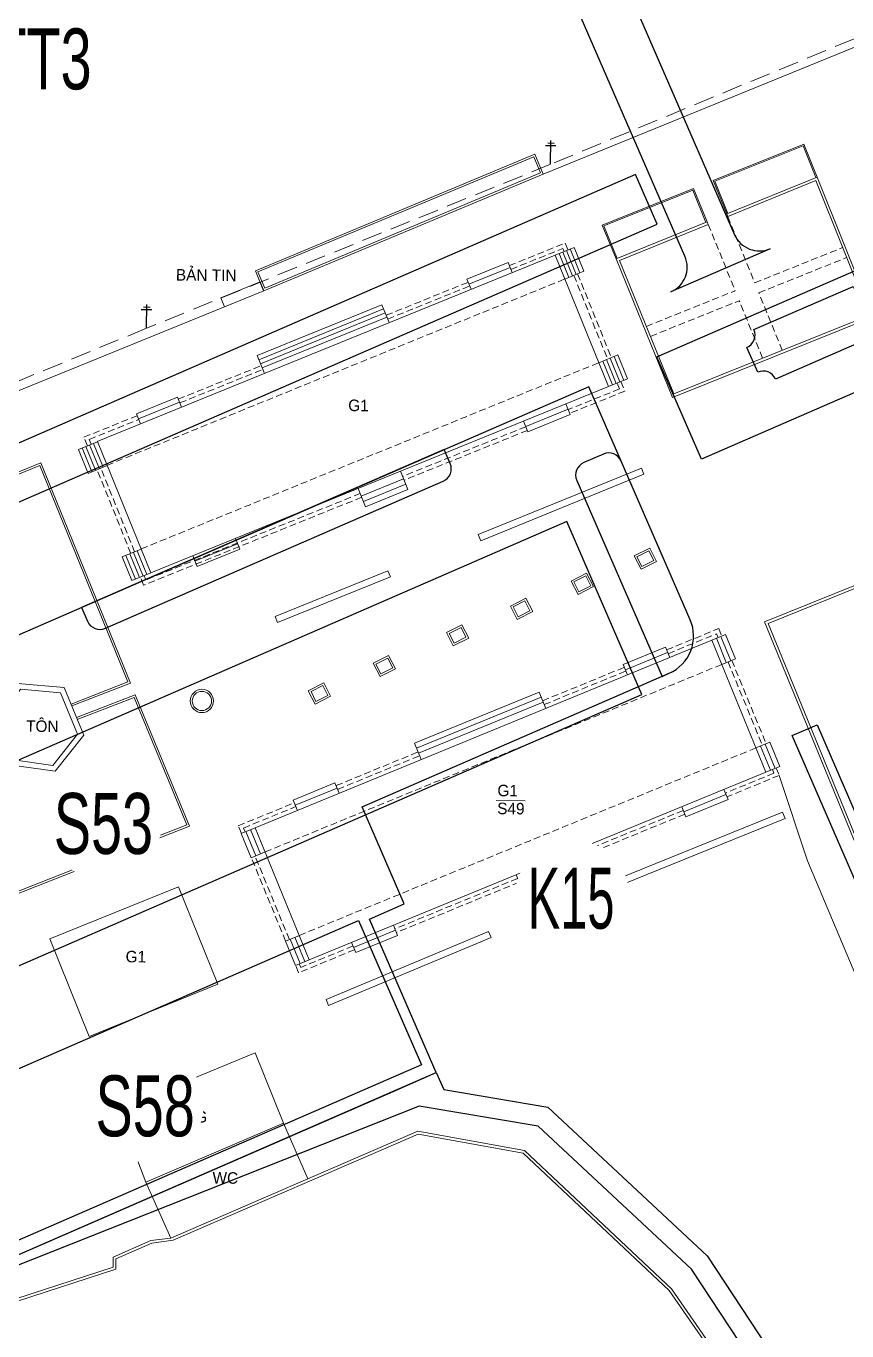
# Model space of a CAD drawing. Header units: inches. Extents: x 496359 to 501064, y 2374078 to 2377203.
# Drawn here: x 500080.1 to 500140.8, y 2376226.9 to 2376323.4 of the extents above; entities that cross this region are included whole.
import ezdxf
from ezdxf.enums import TextEntityAlignment as Align

# ---------------------------------------------------------------- set-up
doc = ezdxf.new("R2010")
doc.units = ezdxf.units.IN
doc.header["$MEASUREMENT"] = 0
doc.linetypes.add('DASHED', pattern=[0.75, 0.5, -0.25])
for name, color, linetype in [('cd', 7, 'Continuous'), ('chu', 6, 'Continuous'), ('MANH', 147, 'Continuous')]:
    doc.layers.add(name, color=color, linetype=linetype)
for name, color, linetype, lineweight in [('EG Text2', 7, 'Continuous', 18), ('ISO', 252, 'Continuous', 20), ('LC Net dam 1', 30, 'Continuous', 30), ('LC Net manh', 239, 'Continuous', 5)]:
    doc.layers.add(name, color=color, linetype=linetype, lineweight=lineweight)
doc.styles.add('EG Hai', font='')
doc.styles.add('style1', font='')
doc.styles.get('EG Hai').set_extended_font_data('.VnArial NarrowH')
doc.styles.get('style1').set_extended_font_data('.VnAvantH')

# ---------------------------------------------------------------- blocks, each defined once
blk = doc.blocks.new('cdien')
at = {"layer": 'cd', "extrusion": (-0.0005186573852502598, 0.0007689855314360053, 0.999999569827792)}
for p, q in [((-0.7965127634761302, 2.784041248790004, -0.002830840675530411), (0.764202508418748, 2.784465769470103, -0.00202169027567578)), ((-0.459985754583613, 3.144412337993913, -0.002933418654703424), (0.4886843127005704, 3.1446703799744, -0.002441582137115539)), ((0, 0), (-0.001049704209435731, 3.504816721539669, -0.002972533856058668))]:
    blk.add_line(p, q, dxfattribs=at)
blk = doc.blocks.new('Nền HT mới')
at = {"layer": 'chu', "color": 6, "lineweight": 0, "elevation": -28.37660884582989}
blk.add_lwpolyline([(235.6501773640093, -14.64867370487991), (237.8008062543859, -14.67618066683281)], dxfattribs=at)
at = {"layer": 'MANH', "color": 1, "linetype": 'DASHED', "lineweight": 0, "ltscale": 3, "elevation": -28.37660884582989}
blk.add_lwpolyline([(296.5501003887666, 137.3038621385967), (308.6256717042461, 107.715005951879), (320.9372687472542, 78.75218239793685), (295.2812866328795, 58.9006770201413), (270.4275684173381, 45.08540504094344), (239.6754681673528, 32.37265851576012), (209.7939964049192, 20.25082572078463), (183.9306626702355, 9.59972464474049), (120.589880980614, -15.78127645753193), (90.6886874857637, -27.72484244877342), (65.23246447626025, -38.057124049923), (38.27746444283275, -49.14429930742699), (9.67797595792672, -60.80648998549077), (-18.05310365597961, -71.81673355406019), (-45.97728591854229, -83.1465336392248), (-74.52935717132186, -95.16736007440704)], dxfattribs=at)
at = {"layer": 'MANH', "lineweight": 0, "elevation": -28.37660884582989}
for points in [[(239.1222149471332, 31.65267527004835), (297.6291707034734, 55.51437263464686)], [(252.6984646990359, 28.70400905696806), (251.6929802640852, 31.1752849351069), (258.3951280518131, 33.86837232992184), (259.3888115382333, 31.42610077880454)], [(218.4642509169689, 23.03016785480213), (239.1222149471332, 31.65267527004835), (238.5051757128722, 33.13098937174436), (217.8472116828825, 24.50848195649814), (218.4583565967087, 23.02773510659244)], [(252.7910913651622, 28.74169593438637), (251.8234575438009, 31.11994271580261), (258.3400252351466, 33.73845947621521), (259.296184872107, 31.38841390138623)], [(252.6984646992687, 28.70400905696806), (259.3888115382333, 31.42610077880454), (263.5348569653625, 21.10805122595411), (248.677789304701, 15.13811697432902), (244.5132512095197, 25.37370310718325), (251.2535299055207, 28.116110531093)], [(252.7738384540471, 28.51875572459903), (259.2781271003814, 31.16514621902388), (263.274708678543, 21.21905964374673), (248.7879949379176, 15.3979426826736), (244.7738782965507, 25.26382352965084), (251.3289036602991, 27.93085719872397)], [(244.5132512095197, 25.37370310718325), (243.4933290650997, 27.8804639335176), (250.2454967834101, 30.59365056356546), (251.2535299055207, 28.116110531093)], [(244.605877875646, 25.41138998460156), (243.6238063448736, 27.82512171467897), (250.1903939667436, 30.46373770985883), (251.1609032393944, 28.07842365367469)], [(251.2535299057536, 28.116110531093), (251.3289036602991, 27.93085719872397)], [(252.6984646990359, 28.70400905696806), (252.7738384538143, 28.51875572459903)], [(240.002593624934, 25.65592553507668), (241.4091542125725, 26.22823996883017)], [(241.8498981562489, 24.34903811331969), (241.1312762257339, 26.11517439311501)], [(242.1277761430874, 24.46210368903485), (241.4091542125725, 26.22823996883017)], [(206.1597153298253, 11.88562093762812), (240.002593624934, 25.65592553507668)], [(233.4893621682468, 23.88107906509322), (236.5296542228944, 25.11814132932705)], [(236.5296542230108, 25.11814132932705), (236.8352221081777, 24.36715599889067)], [(243.9557009268365, 15.94048835192007), (240.0025936248176, 25.65592553507668)], [(241.0162641958495, 24.00984138570857), (240.2976422653346, 25.77597766550389)], [(241.2941421826299, 24.12290696142372), (240.575520252115, 25.88904324121904)], [(241.5720201694685, 24.23597253713888), (240.8533982389536, 26.0021088169342)], [(236.682438165536, 24.74264866434169), (233.642146110772, 23.50558640010786)], [(240.7212155554489, 23.88978925528136), (242.1277761432038, 24.46210368903485)], [(215.3050432937498, 22.49395223189276), (218.1935261905355, 23.68610849505421)], [(218.1935261905355, 23.68610849505421), (218.4642509169689, 23.03016785480213)], [(233.4893621682468, 23.88107906509322), (233.7949300534719, 23.13009373419118)], [(215.3050432937498, 22.49395223189276), (215.5757680201832, 21.83801159164068)], [(215.5757680201832, 21.83801159164068), (218.4642509169689, 23.03016785480213)], [(174.3289096530689, 5.067152197418181), (215.5757680201832, 21.83801159164068)], [(217.9720624454249, 18.23629477568102), (227.2025728315975, 21.99209055950996)], [(218.0964345787697, 17.93062899023425), (227.3269449649424, 21.68642477359754)], [(218.2208067121728, 17.62496320478749), (227.4513170982873, 21.38075898815077)], [(227.2025728315975, 21.99209055950996), (227.7416979310847, 20.66709843598437)], [(218.3451788455177, 17.31929741887507), (227.5756892316904, 21.07509320270401)], [(217.9720624454249, 18.23629477568102), (218.511187544912, 16.91130265262109)], [(243.237078996438, 17.70662463124972), (244.6436395843093, 18.27893906500321)], [(243.5321276366058, 17.8266767621426), (244.2507495671207, 16.06054048234728)], [(243.8100056235025, 17.93974233785775), (244.5286275540175, 16.17360605806243)], [(244.0878836104575, 18.05280791357291), (244.8065055408561, 16.28667163331193)], [(244.3657615972379, 18.16587348928806), (245.0843835277528, 16.39973720949274)], [(244.6436395841929, 18.27893906500321), (245.3622615147078, 16.51280278474223)], [(243.9557009269529, 15.94048835145441), (245.3622615147078, 16.51280278474223)], [(210.112822631786, 2.170183754471509), (243.9557009268365, 15.94048835192007)], [(209.0499371318192, 13.93693885341418), (212.0809619801048, 15.17023039091509)], [(209.2027210744027, 13.56144618796316), (212.2337459227465, 14.79473772546407)], [(212.0809619801048, 15.17023039091509), (212.38652986533, 14.41924506001305)], [(241.1241709931683, 13.86887165200096), (240.8031801906809, 14.65776143962648)], [(209.0499371318192, 13.93693885341418), (209.3555050170444, 13.18595352251214)], [(237.8372318716765, 12.99120009172839), (240.9636755920992, 14.26331654558089)], [(237.9977272729202, 12.59675519814846), (241.1241709930518, 13.86887165200096)], [(237.9977272729202, 12.59675519814846), (237.6767364704911, 13.38564498484266)], [(206.1654741568536, 11.86581764131915), (204.7595570588064, 11.29192426189911)], [(206.3134141604578, 9.866728504133789), (205.5928096388279, 11.63205679128077)], [(206.5911650204844, 9.980106014238117), (205.8705604987963, 11.7454343013851)], [(210.112822631786, 2.170183754471509), (206.1788106633512, 11.8933906242637)], [(205.4801615803199, 9.526595974752126), (204.7595570588064, 11.29192426189911)], [(205.7579124404629, 9.639973484390794), (205.0373079187748, 11.40530177153778)], [(206.0356633004312, 9.753350994495122), (205.3150587788014, 11.51867928164211)], [(204.2723093841969, -7.667538586592855), (208.621322237891, -5.970037269926252), (201.9840593717572, 10.29387419805062), (187.8913110096519, 4.542657734771637), (194.4403733620466, -11.50512769171837), (198.6664151553459, -9.855624286512466)], [(204.2177689335122, -7.527805486748548), (208.4248893127124, -5.885687465368392), (201.9018557631107, 10.09831713041422), (188.0868680774047, 4.460454126299737), (194.5234394990885, -11.31168415868524), (198.6118747046612, -9.71589118666816)], [(206.8860786783671, 10.10048935417217), (205.4801615803199, 9.526595974752126)], [(229.1225178252835, 8.333818629795132), (228.5740195296867, 9.681846985538868)], [(234.32496843016, 5.000848262050567), (246.3899046527267, 9.922950551324902)], [(246.5787754745734, 9.459995032699226), (246.3899046527267, 9.922950551324902)], [(225.6814684548344, 7.853190012687264), (228.8015270229707, 9.122708416954993)], [(225.8419638560199, 7.458745119107334), (228.9620224241562, 8.728263523375063)], [(234.5138392519484, 4.537892743424891), (246.5787754745734, 9.459995032699226)], [(226.0024592572054, 7.064300225993065), (225.453960961725, 8.41232858127114)], [(226.0024592572054, 7.064300225993065), (229.1225178252835, 8.333818630260794)], [(234.5138392519484, 4.537892743424891), (234.32496843016, 5.000848262050567)], [(279.4134345973189, -18.594874666127), (282.2291856728889, -17.41663929499555), (272.8722836741408, 5.560906722621439), (255.4950911760143, -1.458427852539899), (264.9935386703628, -24.62879988696295), (267.2637460051383, -23.67884425870943)], [(279.3362321324576, -18.41037594113368), (281.9692454882361, -17.30860615201163), (272.7622703875577, 5.300767557640938), (255.7563980431341, -1.568576137589844), (265.1021792084839, -24.36653619125354), (267.1865435403352, -23.49434553371611)], [(209.408883082976, 3.920153476708947), (208.0029659848124, 3.346260097288905)], [(213.3765833807456, 3.038424283677159), (216.5299072656826, 4.32147798821461)], [(213.5370787817565, 2.643979389631568), (216.6904026666352, 3.927033095100342)], [(216.6904026668681, 3.927033095100342), (216.3694118644389, 4.715922882260202)], [(245.8617476350091, 3.424173730836628), (246.3641337829222, 2.434667713419913), (247.5033720994879, 3.013075059690891), (247.0009859515749, 4.002581077107607), (245.8617476350091, 3.424173730836628)], [(208.0029659849288, 3.346260097288905), (208.7158204763591, 1.59991774097216)], [(208.2807168449554, 3.459637606927572), (208.9935713363275, 1.713295250610827)], [(208.5584677049237, 3.5730151170319), (209.2713221961794, 1.826672761180816)], [(208.8362185647175, 3.686392627136229), (209.5490730560314, 1.940050270819484)], [(209.1139694248604, 3.799770137240557), (209.8268239161162, 2.053427780923812)], [(213.5370787819311, 2.643979390097229), (213.2160879795601, 3.432869177257089)], [(210.1217588918562, 2.173819822670339), (208.7158417941, 1.599926442784636)], [(219.3034118269616, -1.045533318127127), (227.640278192649, 2.331121417173563)], [(227.8279800667124, 1.867690724731801), (227.640278192649, 2.331121417173563)], [(241.2015972010022, 1.565621086341707), (241.703983348857, 0.5761150689249916), (242.843221665481, 1.15452241519597), (242.3408355175679, 2.144028432612686), (241.2015972010022, 1.565621086341707)], [(219.4911137010249, -1.508964010103227), (227.8279800667124, 1.867690724731801)], [(236.7096376534946, -0.2790814433792548), (237.2120238014077, -1.26858746079597), (238.3512621179734, -0.6901801149906532), (237.8488759700604, 0.2993259024260624), (236.7096376534946, -0.2790814433792548)], [(219.4911137010249, -1.508964010103227), (219.3034118269616, -1.045533318127127)], [(231.9792267367638, -2.23574353992808), (232.4816128846769, -3.225249557344796), (233.6208512012427, -2.646842211073817), (233.1184650533296, -1.657336193657102), (231.9792267367638, -2.23574353992808)], [(251.5897944240178, -2.80400912469122), (217.8307837321236, -16.66339360276106)], [(251.589794424367, -2.804009125156881), (252.6166297295176, -2.382453368565621)], [(255.5960861744288, -12.56262764386702), (251.5897944241342, -2.80400912469122)], [(252.6691475191083, -4.458874119500251), (251.9320728593784, -2.66349053947124)], [(253.0114259541779, -4.318355533814611), (252.274351294448, -2.522971954251261)], [(253.3537043892475, -4.177836948594631), (252.6166297295176, -2.382453368565621)], [(248.1730393149819, -3.326390568221541), (245.0519467897875, -4.607720216790767)], [(245.2065878993644, -4.984398624448659), (248.327680424617, -3.703068975879432)], [(248.1730393148655, -3.326390568221541), (248.4823215346596, -4.079747384002985)], [(226.5637406203941, -4.506669809630694), (227.0661267683072, -5.496175827047409), (228.2053650848729, -4.917768480776431), (227.7029789369599, -3.928262463359715), (226.5637406203941, -4.506669809630694)], [(245.0519467893218, -4.607720216325106), (245.3612290090578, -5.361077032572211)], [(252.3268690840969, -4.599392704720231), (253.3537043892475, -4.177836948594631)], [(221.7623378750332, -6.540430286022456), (222.2647240229462, -7.529936303439172), (223.403962339512, -6.951528957633855), (222.9015761915989, -5.962022940217139), (221.7623378750332, -6.540430286022456)], [(238.8211943680117, -6.645845967399509), (229.6169835646333, -10.42453182726967)], [(238.8211943680117, -6.645845967399509), (239.3131097164633, -7.844064801054628)], [(204.6271325492462, -8.530927799230994), (208.9668193000298, -6.848659103790851), (212.9716968432813, -16.54282351262736), (198.7721867169648, -22.12168013123664), (194.7708091060676, -12.35170688625294), (199.0001985862664, -10.71219465095419)], [(204.6813486443179, -8.670787068138452), (208.8842135063069, -7.041557034997822), (212.7747825104207, -16.4590273975009), (198.8549558246787, -21.9279989712486), (194.9675540867074, -12.43631518963593), (199.0544146813381, -10.85205391986165)], [(238.9731063523259, -7.01587670814115), (229.7688955490057, -10.79456256801132)], [(239.1250183366401, -7.385907448417129), (229.9208075333199, -11.16459330828729)], [(229.6169835646333, -10.42453182726967), (230.1088989130267, -11.62275066092479)], [(254.8590115149318, -10.76724406476933), (255.8858468201406, -10.34568830817807)], [(256.2806430448009, -12.28159047342706), (255.543568385071, -10.48620689386371)], [(256.6229214798705, -12.14107188820708), (255.8858468201406, -10.34568830817807)], [(255.9383646097313, -12.4221090591127), (255.2012899500014, -10.62672547908369)], [(256.6229214798705, -12.14107188820708), (255.5960861746617, -12.56262764433268)], [(223.7353058366034, -13.35902888053897), (220.643789648956, -14.62821629416067)], [(255.5960861744288, -12.56262764386702), (221.8370754825928, -26.42201212193686)], [(223.7353058366034, -13.35902888053897), (224.0445880563393, -14.11238569632042)], [(258.679608172858, -19.1095987060653), (256.574141174443, -12.79915547888595)], [(220.7984307587076, -15.00489470181856), (223.8899469462967, -13.73570728819686)], [(249.5221618691621, -15.49637395987156), (252.6432543945311, -14.21504431130234)], [(252.7978955043409, -14.59172271896023), (252.488613284605, -13.83836590317878)], [(220.643789648956, -14.62821629416067), (220.9530718686337, -15.38157310994211)], [(249.6768029790301, -15.87305236799511), (249.367520759236, -15.11969555174801)], [(252.7978955044573, -14.59172271896023), (249.6768029791465, -15.87305236752945)], [(244.7325764154712, -20.43033606005702), (256.8213444161274, -15.52153964672107)], [(244.9206904142093, -20.89359961734954), (257.0094584148655, -15.98480320401359)], [(257.0094584148655, -15.98480320401359), (256.8213444161274, -15.52153964672107)], [(217.83078373224, -16.66339360276106), (216.8039484270894, -17.08494935888666)], [(217.5410230868192, -18.88033293891567), (216.8039484270894, -17.08494935888666)], [(217.8833015218888, -18.73981435323003), (217.146226862159, -16.94443077366668)], [(218.2255799569002, -18.59929576801005), (217.4885052971704, -16.80391218798104)], [(221.8370754825928, -26.42201212193686), (217.83078373224, -16.66339360276106)], [(218.5678583919698, -18.45877718232441), (217.5410230868192, -18.88033293891567)], [(240.3671317273447, -19.23045249707866), (237.2699993453616, -20.5019455766851)], [(240.7886874838196, -20.25728780269492), (240.2210688484529, -18.87466914351899)], [(273.7591206128754, -54.8993798816191), (258.679608172858, -19.1095987060653)], [(237.6915551018947, -21.52878088230136), (237.123936466528, -20.14616222312543)], [(240.5076503128557, -19.5727309324393), (237.4105179308726, -20.84422401158008)], [(240.6481688983085, -19.91500936733428), (237.5510365163836, -21.18650244694072)], [(202.6509722927049, -24.88241831265259), (212.1539593147509, -21.03463873738292)], [(215.0712763347592, -28.239631964414), (212.1539593147509, -21.03463873738292)], [(240.7886874838196, -20.25728780269492), (237.6915551018947, -21.52878088230136)], [(244.9206904142093, -20.89359961734954), (244.7325764154712, -20.43033606005702)], [(228.3601620261952, -24.62436103127766), (228.0508798065175, -23.87100421549621)], [(205.5682893127714, -32.08741154014933), (202.6509722927049, -24.88241831265259)], [(221.100000822863, -24.62662854237351), (220.0731655176542, -25.04818429849911)], [(220.810240177384, -26.84356787852812), (220.0731655176542, -25.04818429849911)], [(221.1525186124536, -26.70304929284248), (220.4154439527238, -24.90766571327913)], [(221.4947970475232, -26.5625307076225), (220.7577223877934, -24.76714712759349)], [(223.0746524717006, -29.35607963945586), (235.0888974401796, -24.33132065651807)], [(223.2675758039159, -29.81736110249403), (235.2818207724531, -24.79260211955625)], [(225.1140047286217, -25.51687003724146), (228.2055209163273, -24.24768262361977)], [(228.3601620261952, -24.62436103127766), (225.2686458383732, -25.89354844489935)], [(235.2818207724531, -24.79260211955625), (235.0888974401796, -24.33132065651807)], [(225.2686458383732, -25.89354844489935), (224.9593636186955, -25.14019162911791)], [(220.810240177384, -26.84356787852812), (221.8370754825928, -26.42201212193686)], [(205.5682893127714, -32.08741154014933), (215.0712763347592, -28.239631964414)], [(223.2675758039159, -29.81736110249403), (223.0746524717006, -29.35607963945586)], [(209.7616691719786, -42.87492354964706), (207.7011885014408, -37.50413250835481), (217.8407407181849, -33.30346519924569)], [(219.9334314579073, -38.50165406340602), (217.8407407181849, -33.30346519924569)], [(209.7616691719786, -42.87492354964706), (219.9334314579073, -38.50165406340602)], [(219.9334314579073, -38.50165406340602), (221.716136728418, -42.6246795794541)], [(209.7616691719786, -42.87492354964706), (211.5930412132338, -47.00168274348471)]]:
    blk.add_lwpolyline(points, dxfattribs=at)
for points in [[(218.5395661055854, 23.22414593719077), (238.9260111050144, 31.73332297517118), (238.4245280076912, 32.93478552991655), (218.0428655984624, 24.42760471575093)], [(246.063402644596, 3.358331061845092), (246.4299764519137, 2.636322723181365), (247.3017170899011, 3.078917728682427), (246.9351432825833, 3.800926067346154)], [(241.403252210589, 1.499778417350171), (241.7698260178486, 0.7777700786864443), (242.641566655836, 1.220365084653167), (242.2749928485764, 1.942373422851233)], [(236.9112926630814, -0.344924112836452), (237.2778664703992, -1.066932451500179), (238.1496071083284, -0.624337445533456), (237.7830333010688, 0.097670893130271)], [(232.1808817463507, -2.301586209385277), (232.5474555536684, -3.023594547583343), (233.4191961915976, -2.580999542082282), (233.0526223843381, -1.858991203418555)], [(226.765395629981, -4.57251247862223), (227.1319694372987, -5.294520817285957), (228.0037100752861, -4.851925811784895), (227.6371362679683, -4.129917473121168)], [(198.2429151544975, -8.768819141256245), (200.293278613598, -6.016816473154904), (203.7138268745666, -6.308586235678376), (205.1570326830306, -9.820330815444322), (203.0407873594713, -12.48448372591156), (199.501704510888, -11.99918217915911)], [(198.6960843019815, -8.83008258143309), (200.4810581649699, -6.434286454747053), (203.4366315851266, -6.686394271495374), (204.6978474509715, -9.755303747075232), (202.8693337696068, -12.05722970614079), (199.7890254120039, -11.63483823515344)], [(221.96399288462, -6.606272955479653), (222.3305666919377, -7.32828129414338), (223.2023073299251, -6.885686288176657), (222.8357335226074, -6.16367794951293)]]:
    blk.add_lwpolyline(points, close=True, dxfattribs=at)
at = {"layer": 'MANH', "linetype": 'DASHED', "lineweight": 0, "elevation": -28.37660884582989}
for points in [[(252.7738384538143, 28.51875572459903), (254.7714000096939, 23.60915641388056)], [(251.3289036602991, 27.93085719872397), (253.3239165290188, 23.02752204233911)], [(254.7714000096939, 23.60915641388056), (261.2657174801034, 26.21873248875272)], [(255.0712308142729, 22.8722333851656), (261.562347964039, 25.48052349308637)], [(206.8783372603402, 10.1194846578328), (240.7212155554489, 23.88978925528136)], [(246.7573289070324, 20.38890604762491), (253.3239165290188, 23.02752204233911)], [(247.0571597117278, 19.65198301937562), (253.6237473334813, 22.29059901362416)], [(255.354582559904, 18.0365586773878), (253.6237473335977, 22.29059901362416)], [(256.8020660404627, 18.61819304892924), (255.0712308142729, 22.8722333851656)], [(209.3976719771208, 3.937732458991377), (243.2405502721713, 17.70803705643993)], [(252.3268690837476, -4.599392704254569), (218.5678583918534, -18.45877718232441)], [(254.859011514699, -10.76724406430367), (221.100000822863, -24.62662854237351)]]:
    blk.add_lwpolyline(points, dxfattribs=at)
at = {"layer": 'MANH', "color": 5, "linetype": 'DASHED', "lineweight": 0, "elevation": -28.37660884582989}
for points in [[(236.6257076807715, 24.88207353180405), (240.755098228522, 26.5470387511341), (240.9577015893929, 26.04454873310533)], [(236.7387738247098, 24.60419414838907), (240.5890472104702, 26.15661966981497), (240.6798222060361, 25.93148258928341)], [(241.3928448054403, 24.16306800156963), (243.8891052371519, 17.9719271230897)], [(241.6707241887971, 24.27613414539155), (244.1669846203922, 18.08499326737729)], [(227.5204528983495, 21.21084593743217), (233.5814936629076, 23.65465016238522)], [(227.6335190422878, 20.93296655401718), (233.6945598067296, 23.37677077897024)], [(212.1454767350851, 15.01167434867602), (218.2780351953161, 17.48431442067158)], [(212.2585428789653, 14.73379496526104), (218.3911013393126, 17.20643503772226)], [(244.6021278365561, 16.20351253491026), (244.7760676688677, 15.77211283328143), (240.9735871009225, 14.23895731749144)], [(244.8800072199128, 16.31657867919785), (245.1664867506524, 15.60606181522962), (241.0866532447444, 13.96107793407646)], [(205.4328123906207, 11.56674613984433), (205.1767261352552, 12.20188262820375), (209.1105418783309, 13.78799232555684)], [(205.7105658102128, 11.68012469535824), (205.5671452170982, 12.03583161015194), (209.2236080222692, 13.51011294214186)], [(237.8431102823861, 12.97675289254767), (228.7286508778388, 9.301814005655615)], [(237.9561764262662, 12.69887350913268), (228.8417170216608, 9.023934622240631)], [(208.6421088691031, 3.607157322057901), (206.1458379775331, 9.798324142528145)], [(208.9198622888116, 3.720535877106158), (206.4235913972998, 9.911702697576402)], [(225.7176335922604, 7.764308003654151), (209.588114657502, 1.260905691833614)], [(225.6045674481475, 8.042187386603473), (209.7541656755538, 1.651324773618398), (209.6328878758404, 1.952113879324315)], [(209.588114657502, 1.260905691833614), (209.3551344561902, 1.83873532474172)], [(248.2539695978676, -3.523522432016762), (252.1036153458454, -1.943093401900114), (252.3325673128757, -2.499072018599691)], [(248.3679035861323, -3.801045487223746), (251.94032549649, -2.334427604972007), (252.0550440958514, -2.613006073104771)], [(239.0847577798459, -7.287839849534066), (245.1328770724986, -4.804852080120327)], [(252.7940555340656, -4.407594529966445), (255.3328515637013, -10.5727143292861)], [(253.0715787509735, -4.293660475461365), (255.6103747806674, -10.45878027478102)], [(239.1986917681106, -7.56536290474105), (245.2468110607633, -5.082375135792972)], [(223.8162361196055, -13.55616074386853), (229.8805469765257, -11.06652570893857)], [(223.9301701077538, -13.83368379907552), (229.9944809648487, -11.34404876414555)], [(256.0718630019155, -12.36730278661344), (256.1823845899826, -12.63568938528988), (252.598845221456, -14.10687141591552)], [(256.3493862189398, -12.25336873210836), (256.574141174443, -12.79915547888595), (252.7127792096044, -14.3843944711225)], [(216.8128821165928, -17.08128173235673), (216.5845301800919, -16.52505678037051), (220.7247199318999, -14.82534815749023)], [(217.0904051722073, -16.96734774444121), (216.9759872237964, -16.68864584766197), (220.8386539200483, -15.10287121269721)], [(249.4777526958542, -15.38820106448475), (240.3313007853621, -19.14317465625572)], [(249.5916866842936, -15.66572411922607), (240.4452347733359, -19.42069771146271)], [(220.0820992070412, -25.04451667243484), (217.5499567763227, -18.87666531238574)], [(220.359622262481, -24.93058268405366), (217.8274798318207, -18.76273132400456)], [(237.2341684033208, -20.41466773586217), (228.1611117431357, -24.13950972776729)], [(237.3481023912364, -20.69219079106915), (228.2750457313423, -24.41703278343994)], [(225.1835295436367, -25.68622019659597), (221.0433397917122, -27.38592881994191)], [(225.069595555372, -25.40869714138898), (221.2069288589455, -26.99447177635375), (221.0966969223273, -26.72596626408267)], [(221.0433397917122, -27.38592881994191), (220.8191738667711, -26.83990025199819)]]:
    blk.add_lwpolyline(points, dxfattribs=at)
at = {"layer": 'MANH', "color": 4, "lineweight": 0, "elevation": -28.37660884582989}
for points in [[(211.5930412132338, -47.00168274348471), (229.8595442468695, -39.10364982910323), (237.7379016978712, -40.53352425485718), (248.6071770561439, -50.74636828485745), (254.1245681325136, -58.72658367739859), (258.2143275845492, -65.26142266724128), (271.5590911978552, -94.06144622858483), (279.5044059266265, -111.6024946254292), (309.6561208776593, -109.0809031618373), (421.636043448937, -99.24722679104525), (423.0202964152022, -99.07991652475539), (434.3690915289963, -99.40308438246939), (446.43202384911, -100.2674297066951), (477.2893380170617, -99.97104424336794), (515.3144972233031, -94.96294407086316), (518.6008286034385, -95.3490050254004), (536.3896944526978, -93.0493213953996), (542.2665549163985, -91.69037029618266), (546.559988250262, -90.9802215742493), (545.8858489404711, -85.82617838546503)], [(211.7655001469584, -47.14718329865354), (229.8812879694206, -39.31086350144687), (237.6440272295777, -40.71975392201784), (248.4547465233527, -50.87757828092072), (253.957458222173, -58.83656179211903), (258.0381361846275, -65.35688988683614), (271.377263739244, -94.14474997814614), (279.3804485201299, -111.8135593790175), (309.6732028465531, -109.2801727760198), (421.656796321452, -99.44617403955999), (423.0295001445966, -99.28025968098882), (434.3590934753347, -99.60288074990603), (446.4258271384215, -100.4674984515259), (477.3034079341496, -100.1709183273451), (515.3159092871983, -95.16448525577653), (518.6019998852325, -95.55051792418453), (536.4251308906869, -93.24640461295712), (542.3054417878784, -91.88665564317125), (546.7833740352116, -91.14599016267675), (546.0841597681911, -85.80023969575632)], [(103.89591139602, -73.39406022667754), (120.1354782361932, -68.44065702246371), (147.7797399353049, -57.29517305554691), (157.8566534575702, -53.30702569713685), (160.7530414859693, -52.58650680543724), (163.0347349278209, -53.10827388806138), (162.9581419827346, -54.05853538360316), (168.6798778045968, -54.68855078756678), (178.0015736881805, -55.72402879834044), (192.9588706395634, -54.023820020313), (207.5325168811878, -49.28426189679521), (207.5420770900719, -48.53679798968005), (210.2016859258338, -47.36903876537326), (211.7655001469584, -47.14718329865354)], [(103.8250893239792, -73.20656554406378), (120.0687837175838, -68.25190335098523), (120.0687837175838, -68.25190335098523), (120.0687837175838, -68.25190335098523), (147.7055465612839, -57.10944273793939), (157.7954424789687, -53.11615732736755), (160.7510875536873, -52.38089737860355), (163.2479894142643, -52.95187732489649), (163.1731006585223, -53.88099554885048), (168.701767337513, -54.48975227592382), (178.0013164783641, -55.52277007657904), (192.9162188778328, -53.82738032337147), (207.3343662188317, -49.13839266594368), (207.3437406647763, -48.40545261377338), (210.1235777830634, -47.18490454187486), (211.5930412132338, -47.00168274348471)]]:
    blk.add_lwpolyline(points, dxfattribs=at)
at = {"layer": 'MANH', "lineweight": 0}
for radius in [0.8619570755345587, 0.7119570755345587]:
    blk.add_circle((213.8960072845266, -7.297888564000459, -0.6446088458298895), radius, dxfattribs=at)
at = {"layer": 'cd', "lineweight": 0, "xscale": 0.5, "yscale": 0.5, "zscale": 0.5, "rotation": 359.2672157837458}
for p in [(239.6754681673528, 32.37265851576012, -0.7786088458298899), (209.7939964049192, 20.25082572078463, -0.5396088458298891)]:
    blk.add_blockref('cdien', p, dxfattribs=at)
at = {"layer": 'chu', "color": 6, "lineweight": 0, "style": 'style1'}
for s, p in [('b¶n tin', (211.9680204069055, 23.78400869988036, -28.37660884582989)), ('G1', (224.7088661678181, 14.1345917945182, -28.37660884582989)), ('T¤N', (200.8919850857974, -9.57234377419445, -28.37660884582989)), ('G1', (235.7394850057362, -14.3352584019849, -28.37660884582989)), ('S49', (235.7225298563762, -15.66089493786785, -28.37660884582989)), ('G1', (208.250841518694, -26.61078452091533, -28.37660884582989)), ('G', (213.4020050434092, -38.45224567368496, -28.37660884582989)), ('WC', (214.6756972789926, -42.96339174598324, -28.37660884582989))]:
    blk.add_text(s, height=0.85, rotation=359.2672157837458, dxfattribs=at).set_placement(p)

msp = doc.modelspace()

# ---------------------------------------------------------------- linework, layer by layer
at = {"layer": 'LC Net dam 1'}
for points in [[(500171.0863269602, 2376265.50822155), (500144.1832912529, 2376253.80093735), (500136.7352307899, 2376270.916384379), (500138.5691134928, 2376271.714427622), (500144.1098468161, 2376258.981939912), (500156.4150729872, 2376264.336773061), (500157.5244580548, 2376261.787722687), (500168.4544006126, 2376266.544061161), (500167.3451141817, 2376269.093172633), (500179.6549936856, 2376274.450011571), (500165.5682699879, 2376306.806593812), (500130.0283362779, 2376291.340789267), (500126.7383477204, 2376298.901216169), (500163.3380443689, 2376314.828156617), (500181.1085675979, 2376273.991955148), (500169.5780198238, 2376268.974272263)], [(500126.7487026352, 2376308.720961406), (500125.1526159073, 2376312.388727368), (500053.521146656, 2376281.217153573), (500055.1172333838, 2376277.54938761)]]:
    msp.add_lwpolyline(points, close=True, dxfattribs=at)
for points in [[(500141.2399049592, 2376304.121217435, 0.414213562373095), (500142.5558681343, 2376303.603297633), (500143.3539115069, 2376301.769414655, 0.414213562373095), (500142.8359917044, 2376300.45345148), (500135.5004597938, 2376297.26127799, 0.414213562373095), (500134.1844966187, 2376297.779197793), (500133.3864532462, 2376299.61308077, 0.414213562373095), (500133.9043730487, 2376300.929043945)], [(500111.0036072571, 2376292.053993452), (500084.1922380698, 2376280.386599471), (500084.6372380258, 2376279.364001098, 0.4142135623770128), (500085.9532011984, 2376278.846081289), (500110.9306874044, 2376289.715431906, 0.4142135623690361), (500111.4486072131, 2376291.031395079)], [(500124.0893001542, 2376291.204948461, 0.414213562373095), (500122.7733369482, 2376291.722868185), (500121.324544595, 2376291.092403025, 0.4142135378900095), (500120.8066248377, 2376289.776439896), (500127.1092628414, 2376275.29314024), (500127.641114778, 2376275.524584074, 0.4142135812395433), (500129.194874127, 2376279.472473769)]]:
    msp.add_lwpolyline(points, format="xyb", close=True, dxfattribs=at)

# ---------------------------------------------------------------- block references
at = {"layer": 'LC Net manh'}
msp.add_blockref('Nền HT mới', (499879.1959136853, 2376280.772814431, 2.924608845829887), dxfattribs=at)

# ---------------------------------------------------------------- next in the draw order: wipeouts: each hides what was drawn before it
at = {"ltscale": 500}
for points, z in [([(500078.3585760495, 2376317.9983687047), (500077.89264434925, 2376318.5487704435), (500077.6408202261, 2376318.9491293877), (500077.4074998498, 2376319.4432920576), (500077.2379273669, 2376319.9704280905), (500077.14477252343, 2376320.463911072), (500077.1116164413, 2376320.903925939), (500077.1322132469, 2376321.4305603295), (500077.1930882358, 2376321.8346179565), (500077.35105173185, 2376322.409504184), (500077.47617986816, 2376322.724145368), (500077.69957030646, 2376323.157447408), (500077.96504648606, 2376323.5540366867), (500078.34504314634, 2376323.991970433), (500078.7503116521, 2376324.350154215), (500079.2213836477, 2376324.667536536), (500079.6770315374, 2376324.8964891736), (500080.11216151394, 2376325.0556890587), (500080.50643608964, 2376325.1555442614), (500081.0127579885, 2376325.22673441), (500081.4455700092, 2376325.2389534265), (500081.85848255444, 2376325.209280488), (500082.398073962, 2376325.108070767), (500082.8097762394, 2376324.9802158168), (500083.1925961336, 2376324.8178804414), (500083.7806905173, 2376324.472771754), (500084.04085523554, 2376324.275089204), (500084.3386441108, 2376324.0055025686), (500084.59237193555, 2376323.7295218296), (500084.8568277253, 2376323.379776232), (500085.1029790914, 2376322.9682595585), (500085.26246577164, 2376322.627804538), (500085.3905549522, 2376322.276454111), (500085.50616807706, 2376321.824387313), (500085.56580041675, 2376321.4226737614), (500085.58372394246, 2376320.8421701198), (500085.52663843514, 2376320.290744288), (500085.4291308131, 2376319.8569184486), (500085.3139552614, 2376319.506024133), (500085.1159434448, 2376319.0605668505), (500084.8962107107, 2376318.683262936), (500084.6903315451, 2376318.3952881894), (500084.3521762465, 2376318.0119016045), (500084.08955880895, 2376317.769457746), (500083.6811723251, 2376317.463451964), (500083.40184123203, 2376317.294381827), (500083.1511382933, 2376317.166234195), (500082.84761927073, 2376317.037760427), (500082.4993237982, 2376316.9230176723), (500082.1659971298, 2376316.843379105), (500081.81855568214, 2376316.7899449705), (500081.4675396244, 2376316.76547836), (500081.17922482337, 2376316.7671955796), (500080.7463294491, 2376316.806822632), (500080.38214727386, 2376316.875476494), (500079.97673710104, 2376316.9919879637), (500079.5824252525, 2376317.1493641073), (500079.1061508226, 2376317.405674624), (500078.88605325366, 2376317.552655864), (500078.58028150385, 2376317.792874343)], -318.987608846186), ([(500082.89667225775, 2376261.4836831437), (500082.4307405575, 2376262.0340848826), (500082.17891643435, 2376262.434443827), (500081.94559605804, 2376262.9286064967), (500081.77602357516, 2376263.4557425296), (500081.6828687317, 2376263.949225511), (500081.6497126495, 2376264.389240378), (500081.67030945513, 2376264.9158747685), (500081.73118444404, 2376265.3199323956), (500081.8891479401, 2376265.894818623), (500082.0142760764, 2376266.2094598073), (500082.2376665147, 2376266.642761847), (500082.5031426943, 2376267.0393511257), (500082.8831393546, 2376267.477284872), (500083.2884078603, 2376267.835468654), (500083.75947985594, 2376268.1528509753), (500084.21512774564, 2376268.3818036127), (500084.6502577222, 2376268.541003498), (500085.0445322979, 2376268.6408587005), (500085.5508541967, 2376268.712048849), (500085.9836662174, 2376268.7242678655), (500086.3965787627, 2376268.694594927), (500086.93617017026, 2376268.593385206), (500087.34787244763, 2376268.465530256), (500087.73069234187, 2376268.3031948805), (500088.3187867255, 2376267.958086193), (500088.5789514438, 2376267.760403643), (500088.876740319, 2376267.4908170076), (500089.1304681438, 2376267.2148362687), (500089.39492393355, 2376266.865090671), (500089.64107529965, 2376266.4535739976), (500089.8005619799, 2376266.113118977), (500089.92865116044, 2376265.76176855), (500090.0442642853, 2376265.309701752), (500090.103896625, 2376264.9079882004), (500090.1218201507, 2376264.327484559), (500090.0647346434, 2376263.776058727), (500089.96722702135, 2376263.3422328876), (500089.8520514696, 2376262.991338572), (500089.654039653, 2376262.5458812895), (500089.43430691893, 2376262.168577375), (500089.2284277533, 2376261.8806026285), (500088.89027245477, 2376261.4972160435), (500088.6276550172, 2376261.254772185), (500088.21926853334, 2376260.948766403), (500087.9399374403, 2376260.779696266), (500087.68923450157, 2376260.6515486343), (500087.385715479, 2376260.5230748663), (500087.03742000647, 2376260.4083321113), (500086.70409333805, 2376260.328693544), (500086.3566518904, 2376260.2752594096), (500086.00563583267, 2376260.250792799), (500085.7173210316, 2376260.2525100186), (500085.28442565736, 2376260.292137071), (500084.9202434821, 2376260.360790933), (500084.5148333093, 2376260.4773024027), (500084.1205214607, 2376260.6346785463), (500083.64424703084, 2376260.890989063), (500083.4241494619, 2376261.037970303), (500083.1183777121, 2376261.2781887823)], -234.7896091633967), ([(500117.4716487829, 2376255.958478837), (500117.00571708265, 2376256.5088805757), (500116.7538929595, 2376256.90923952), (500116.5205725832, 2376257.4034021897), (500116.3510001003, 2376257.9305382227), (500116.2578452568, 2376258.424021204), (500116.2246891747, 2376258.864036071), (500116.2452859803, 2376259.3906704616), (500116.3061609692, 2376259.7947280887), (500116.46412446524, 2376260.369614316), (500116.58925260155, 2376260.6842555003), (500116.81264303986, 2376261.11755754), (500117.07811921946, 2376261.514146819), (500117.45811587974, 2376261.952080565), (500117.8633843855, 2376262.310264347), (500118.3344563811, 2376262.6276466683), (500118.7901042708, 2376262.8565993058), (500119.22523424734, 2376263.015799191), (500119.61950882303, 2376263.1156543936), (500120.12583072187, 2376263.186844542), (500120.5586427426, 2376263.1990635586), (500120.97155528783, 2376263.16939062), (500121.5111466954, 2376263.068180899), (500121.9228489728, 2376262.940325949), (500122.305668867, 2376262.7779905736), (500122.8937632507, 2376262.432881886), (500123.15392796893, 2376262.235199336), (500123.45171684417, 2376261.9656127007), (500123.70544466894, 2376261.6896319618), (500123.9699004587, 2376261.339886364), (500124.2160518248, 2376260.9283696907), (500124.37553850503, 2376260.58791467), (500124.5036276856, 2376260.236564243), (500124.61924081045, 2376259.784497445), (500124.67887315014, 2376259.3827838935), (500124.69679667585, 2376258.802280252), (500124.63971116854, 2376258.25085442), (500124.5422035465, 2376257.8170285807), (500124.42702799477, 2376257.466134265), (500124.2290161782, 2376257.0206769826), (500124.0092834441, 2376256.643373068), (500123.8034042785, 2376256.3553983215), (500123.4652489799, 2376255.9720117366), (500123.20263154234, 2376255.729567878), (500122.7942450585, 2376255.423562096), (500122.5149139654, 2376255.2544919592), (500122.2642110267, 2376255.1263443273), (500121.9606920041, 2376254.9978705593), (500121.6123965316, 2376254.8831278044), (500121.2790698632, 2376254.803489237), (500120.93162841554, 2376254.7500551026), (500120.5806123578, 2376254.725588492), (500120.29229755676, 2376254.7273057117), (500119.8594021825, 2376254.766932764), (500119.49522000726, 2376254.835586626), (500119.08980983443, 2376254.952098096), (500118.6954979859, 2376255.1094742394), (500118.219223556, 2376255.365784756), (500117.99912598706, 2376255.512765996), (500117.69335423724, 2376255.7529844753)], -292.3766088461859), ([(500085.980439601, 2376240.6108905496), (500085.51450790075, 2376241.1612922885), (500085.2626837776, 2376241.5616512327), (500085.0293634013, 2376242.0558139025), (500084.8597909184, 2376242.5829499355), (500084.7666360749, 2376243.076432917), (500084.7334799928, 2376243.516447784), (500084.7540767984, 2376244.0430821744), (500084.8149517873, 2376244.4471398015), (500084.97291528335, 2376245.022026029), (500085.09804341965, 2376245.336667213), (500085.32143385796, 2376245.769969253), (500085.58691003756, 2376246.1665585316), (500085.96690669784, 2376246.604492278), (500086.3721752036, 2376246.96267606), (500086.8432471992, 2376247.280058381), (500087.2988950889, 2376247.5090110186), (500087.73402506544, 2376247.6682109036), (500088.12829964113, 2376247.7680661064), (500088.63462153997, 2376247.839256255), (500089.0674335607, 2376247.8514752714), (500089.48034610593, 2376247.821802333), (500090.0199375135, 2376247.720592612), (500090.4316397909, 2376247.5927376617), (500090.8144596851, 2376247.4304022864), (500091.4025540688, 2376247.085293599), (500091.66271878703, 2376246.8876110488), (500091.96050766227, 2376246.6180244135), (500092.21423548704, 2376246.3420436746), (500092.4786912768, 2376245.992298077), (500092.7248426429, 2376245.5807814035), (500092.88432932313, 2376245.2403263827), (500093.0124185037, 2376244.888975956), (500093.12803162856, 2376244.436909158), (500093.18766396825, 2376244.0351956063), (500093.20558749395, 2376243.4546919647), (500093.14850198664, 2376242.903266133), (500093.0509943646, 2376242.4694402935), (500092.93581881287, 2376242.118545978), (500092.7378069963, 2376241.6730886954), (500092.5180742622, 2376241.2957847808), (500092.3121950966, 2376241.0078100343), (500091.974039798, 2376240.6244234494), (500091.71142236044, 2376240.3819795907), (500091.3030358766, 2376240.0759738088), (500091.0237047835, 2376239.906903672), (500090.7730018448, 2376239.77875604), (500090.4694828222, 2376239.650282272), (500090.1211873497, 2376239.535539517), (500089.7878606813, 2376239.45590095), (500089.44041923364, 2376239.4024668154), (500089.0894031759, 2376239.378000205), (500088.80108837486, 2376239.3797174245), (500088.3681930006, 2376239.419344477), (500088.00401082536, 2376239.487998339), (500087.59860065253, 2376239.6045098086), (500087.204288804, 2376239.761885952), (500086.7280143741, 2376240.0181964687), (500086.50791680516, 2376240.165177709), (500086.20214505534, 2376240.405396188)], -321.826608846186)]:
    msp.add_wipeout(points, dxfattribs=at).translate(0, 0, z).dxf.layer = 'ISO'

# ---------------------------------------------------------------- next in the draw order: linework, layer by layer
at = {"layer": 'LC Net dam 1'}
for points in [[(500127.7718530649, 2376303.71329097, 0.4142135623730948), (500128.8076926823, 2376306.345217315), (500106.4624784917, 2376357.693940793, 0.414213562373095), (500103.8305521464, 2376358.72978041), (500034.1429988554, 2376328.40413258, 0.414213562373095), (500033.107159238, 2376325.772206235), (500029.9149857822, 2376333.10773816, 0.414213562373095), (500032.5469121275, 2376332.071898543), (500107.7361143626, 2376364.791676464), (500132.4754586449, 2376307.941304043, 0.4142135623732703), (500135.1073849902, 2376306.905464426)], [(500104.9376216505, 2376265.644797734), (500127.641114778, 2376275.524584074, 0.4142136527904471), (500129.1948740555, 2376279.472473173), (500121.6951695216, 2376296.706596918), (500033.7421215846, 2376258.432428414), (500043.6359549694, 2376235.696655542), (500055.345282829, 2376240.792155903), (500060.7581660981, 2376228.353490342), (500062.3789080701, 2376228.137646976), (500074.7340100337, 2376230.471411393), (500107.2365231635, 2376244.615588371), (500110.4211910616, 2376246.001466018), (500105.4813735737, 2376257.353038666), (500108.0579818682, 2376258.47429077)]]:
    msp.add_lwpolyline(points, format="xyb", close=True, dxfattribs=at)
msp.add_lwpolyline([(500125.6276183326, 2376273.961341958), (500120.0652548911, 2376286.743478646), (500038.9617812606, 2376251.450011095), (500044.5241447021, 2376238.667874407)], close=True, dxfattribs=at)
at = {"layer": 'LC Net dam 1', "elevation": 1.230941741897707e-08}
msp.add_lwpolyline([(500073.902701879, 2376231.178431559), (500069.2660545612, 2376241.833291704), (500104.6783384977, 2376257.243561469), (500109.3149673399, 2376246.588743781)], close=True, dxfattribs=at)
at = {"layer": 'LC Net dam 1'}
for points in [[(499981.8580339486, 2376210.696319631), (500039.7358004456, 2376231.91302515), (500062.2153658065, 2376228.106755358), (500074.7340100326, 2376230.471411394), (500110.4211910612, 2376246.001466018), (500110.9673413652, 2376244.746426764), (500118.65810919, 2376243.448204922), (500130.4442069065, 2376232.462858858), (500140.6060581017, 2376217.034665448), (500160.9311905216, 2376172.680892637), (500226.1812251351, 2376178.405342781)], [(500226.8713922928, 2376176.960130348), (500160.0083129902, 2376171.094166197), (500139.2902342469, 2376216.305431673), (500129.2902175795, 2376231.487920403), (500117.9646275882, 2376242.044045799), (500109.1629276944, 2376243.529795898), (500071.9535408365, 2376228.783068659), (500057.3127050301, 2376227.165992217), (500039.8678539034, 2376230.363824361), (499982.4278147487, 2376209.307579978)]]:
    msp.add_lwpolyline(points, dxfattribs=at)

# ---------------------------------------------------------------- next in the draw order: texts
at = {"layer": 'EG Text2', "style": 'EG Hai'}
for s, width, p in [('tt3', 0.8, (500081.2726635871, 2376320.936040341, -318.987608846186)), ('s53', 0.8, (500085.8107597953, 2376264.42135478, -234.7896091633967)), ('k15', 0.7, (500120.3857363205, 2376258.896150473, -292.3766088461859)), ('S58', 0.8, (500088.8945271386, 2376243.548562186, -321.826608846186))]:
    msp.add_text(s, height=4.5, rotation=1.858597415139171e-09, dxfattribs=dict(at, width=width)).set_placement(p, align=Align.MIDDLE_CENTER)

doc.saveas('drawing.dxf')
